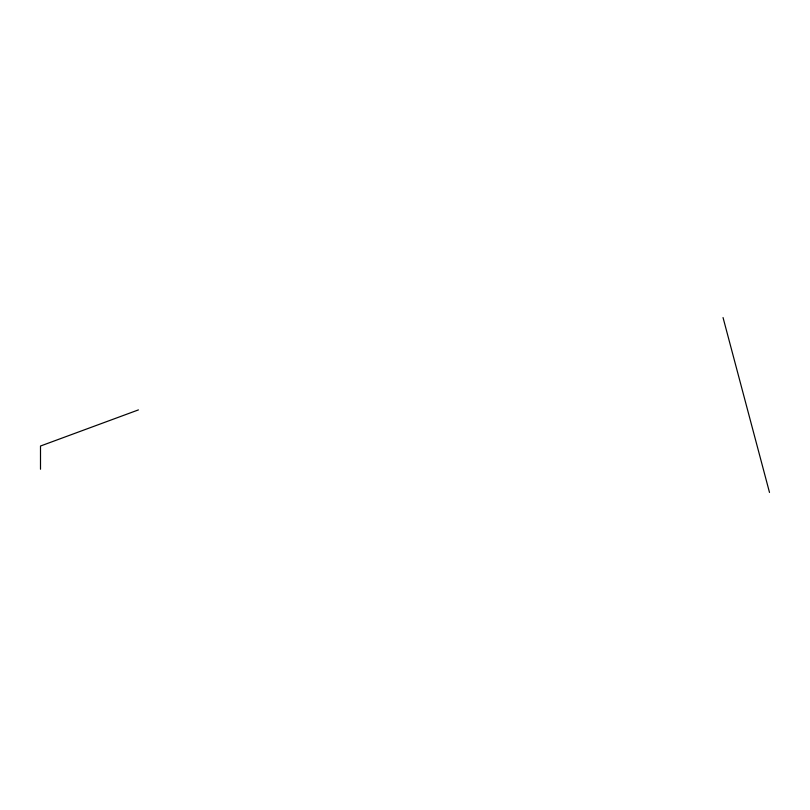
<?xml version="1.0" encoding="UTF-8"?>
<svg xmlns="http://www.w3.org/2000/svg" width="810" height="810" viewBox="0 0 810 810"><rect width="100%" height="100%" fill="white"/><g stroke="black" fill="none" stroke-linecap="round" stroke-linejoin="round"><path stroke-width="1.21" d="M138.419 409.9L40.5 446.026L40.5 469.233M723.036 317.56L769.5 492.44"/></g></svg>
